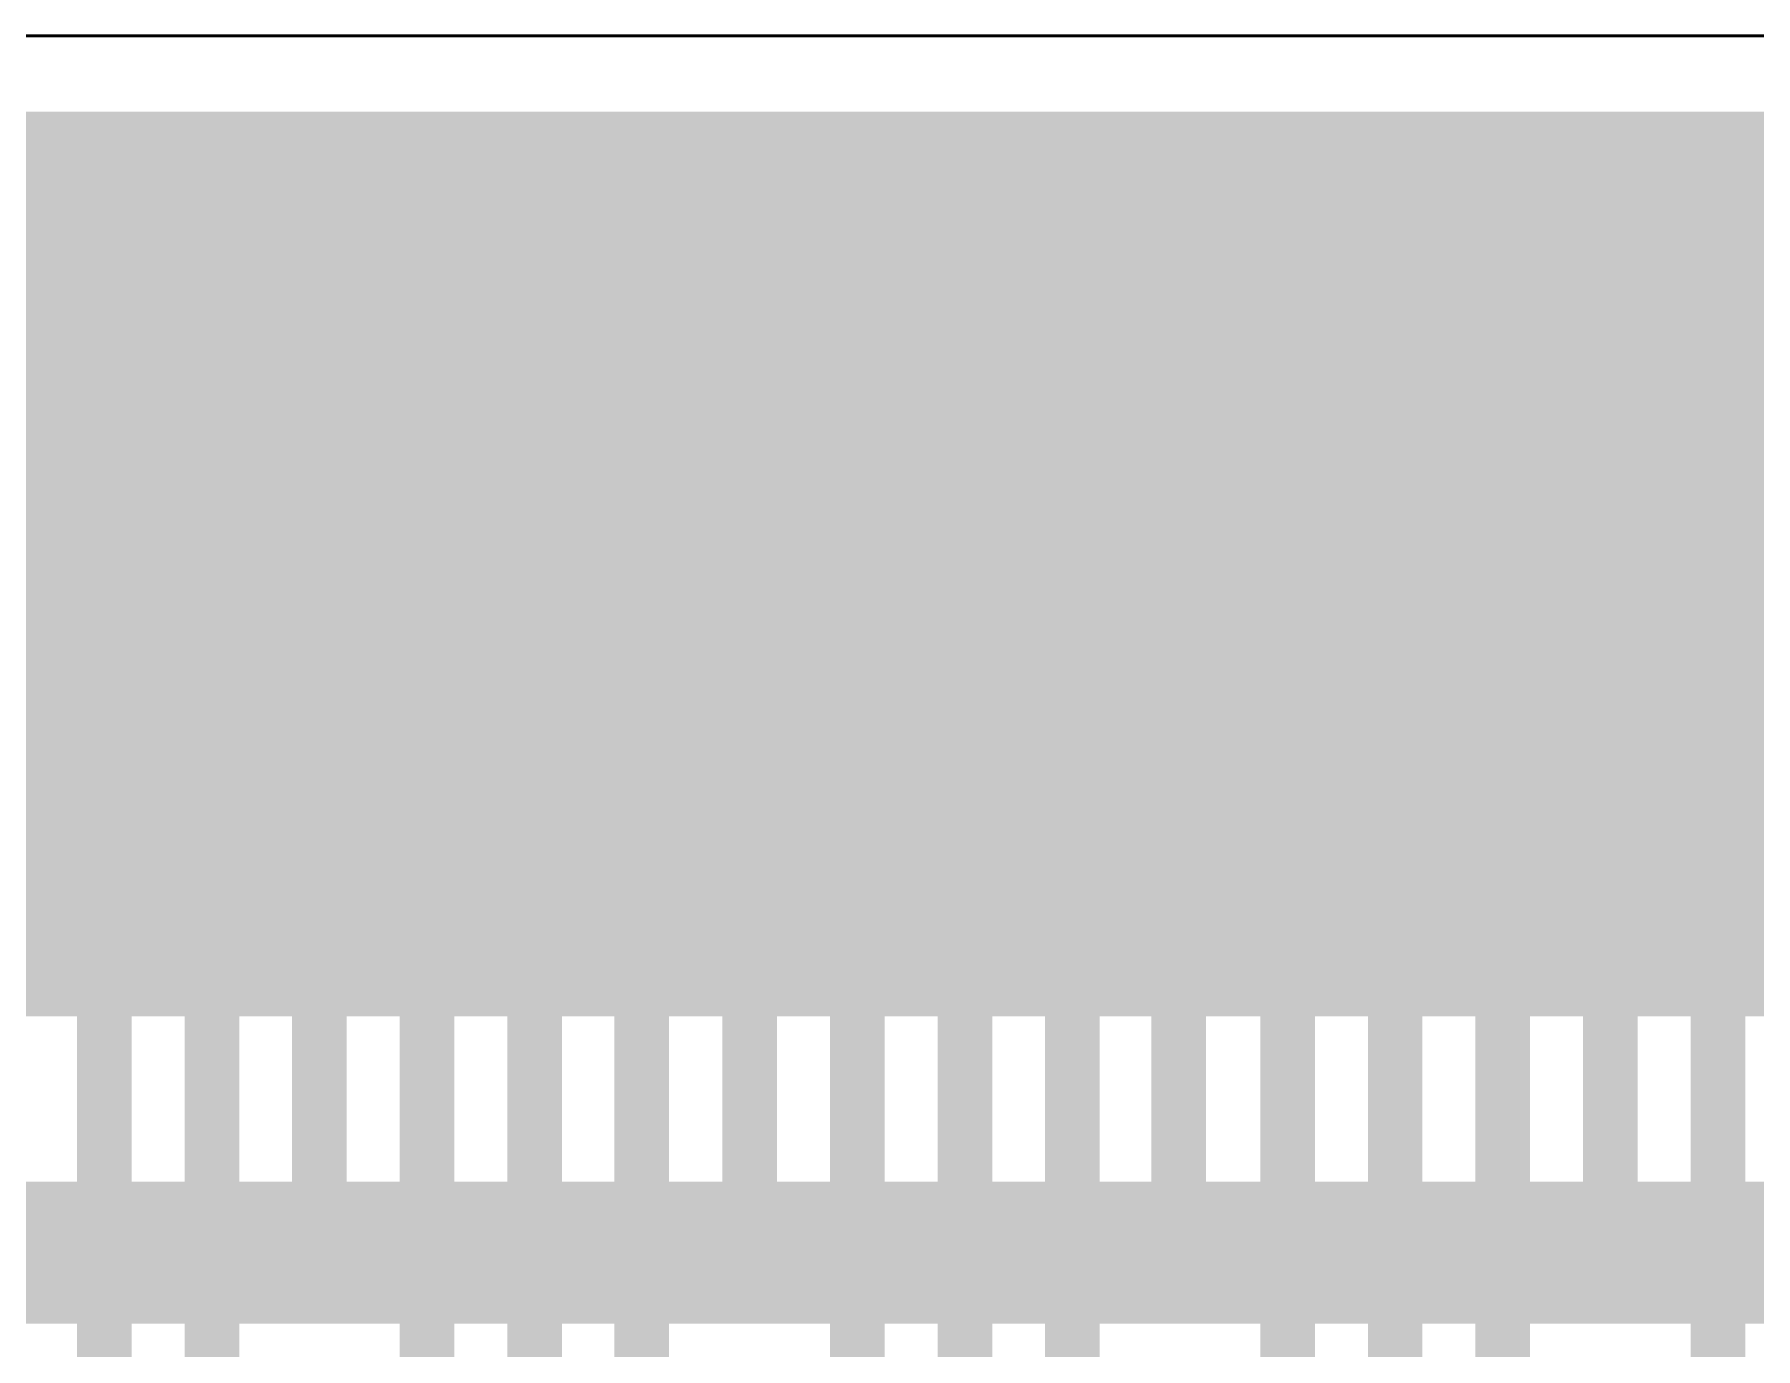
# Model space of a CAD drawing. Header units: millimetres. Extents: x 0 to 13.5, y -0.9 to 3.4.
# Drawn here: x 3.4737 to 3.7887, y 2.9265 to 3.1669 of the extents above; entities that cross this region are included whole.
import ezdxf

# ---------------------------------------------------------------- set-up
doc = ezdxf.new("R2010")
doc.units = ezdxf.units.MM
doc.header["$MEASUREMENT"] = 0
for name, color, linetype in [('BottomLayer', 5, 'Continuous'), ('BottomPaste', 16, 'Continuous'), ('BottomSolder', 6, 'Continuous'), ('Mechanical1', 6, 'Continuous'), ('TopLayer', 1, 'Continuous'), ('TopSolder', 216, 'Continuous'), ('ViaHoleLayer', 16, 'Continuous')]:
    doc.layers.add(name, color=color, linetype=linetype)

# ---------------------------------------------------------------- blocks, each defined once
blk = doc.blocks.new('32_____R______P_____B_7')
at = {"layer": 'BottomLayer'}
for points in [[(-0.08268, -0.07874), (-0.09449, -0.07874), (-0.09449, 0.07874), (-0.08268, 0.07874)], [(-0.06299, -0.07874), (-0.0748, -0.07874), (-0.0748, 0.07874), (-0.06299, 0.07874)], [(-0.04331, -0.07874), (-0.05512, -0.07874), (-0.05512, 0.07874), (-0.04331, 0.07874)], [(-0.02362, -0.07874), (-0.03543, -0.07874), (-0.03543, 0.07874), (-0.02362, 0.07874)], [(-0.00394, -0.07874), (-0.01575, -0.07874), (-0.01575, 0.07874), (-0.00394, 0.07874)], [(0.01575, -0.07874), (0.00394, -0.07874), (0.00394, 0.07874), (0.01575, 0.07874)], [(0.03543, -0.07874), (0.02362, -0.07874), (0.02362, 0.07874), (0.03543, 0.07874)], [(0.05512, -0.07874), (0.04331, -0.07874), (0.04331, 0.07874), (0.05512, 0.07874)], [(0.0748, -0.07874), (0.06299, -0.07874), (0.06299, 0.07874), (0.0748, 0.07874)], [(0.09449, -0.07874), (0.08268, -0.07874), (0.08268, 0.07874), (0.09449, 0.07874)], [(0.11417, -0.07874), (0.10236, -0.07874), (0.10236, 0.07874), (0.11417, 0.07874)], [(0.13386, -0.07874), (0.12205, -0.07874), (0.12205, 0.07874), (0.13386, 0.07874)], [(0.15354, -0.07874), (0.14173, -0.07874), (0.14173, 0.07874), (0.15354, 0.07874)], [(0.17323, -0.07874), (0.16142, -0.07874), (0.16142, 0.07874), (0.17323, 0.07874)], [(0.19291, -0.07874), (0.1811, -0.07874), (0.1811, 0.07874), (0.19291, 0.07874)], [(0.2126, -0.07874), (0.20079, -0.07874), (0.20079, 0.07874), (0.2126, 0.07874)]]:
    blk.add_hatch(color=5, dxfattribs=at).paths.add_polyline_path(points)
at = {"layer": 'BottomPaste'}
for points in [[(-0.08268, -0.07874), (-0.09449, -0.07874), (-0.09449, 0.07874), (-0.08268, 0.07874)], [(-0.06299, -0.07874), (-0.0748, -0.07874), (-0.0748, 0.07874), (-0.06299, 0.07874)], [(-0.04331, -0.07874), (-0.05512, -0.07874), (-0.05512, 0.07874), (-0.04331, 0.07874)], [(-0.02362, -0.07874), (-0.03543, -0.07874), (-0.03543, 0.07874), (-0.02362, 0.07874)], [(-0.00394, -0.07874), (-0.01575, -0.07874), (-0.01575, 0.07874), (-0.00394, 0.07874)], [(0.01575, -0.07874), (0.00394, -0.07874), (0.00394, 0.07874), (0.01575, 0.07874)], [(0.03543, -0.07874), (0.02362, -0.07874), (0.02362, 0.07874), (0.03543, 0.07874)], [(0.05512, -0.07874), (0.04331, -0.07874), (0.04331, 0.07874), (0.05512, 0.07874)], [(0.0748, -0.07874), (0.06299, -0.07874), (0.06299, 0.07874), (0.0748, 0.07874)], [(0.09449, -0.07874), (0.08268, -0.07874), (0.08268, 0.07874), (0.09449, 0.07874)], [(0.11417, -0.07874), (0.10236, -0.07874), (0.10236, 0.07874), (0.11417, 0.07874)], [(0.13386, -0.07874), (0.12205, -0.07874), (0.12205, 0.07874), (0.13386, 0.07874)], [(0.15354, -0.07874), (0.14173, -0.07874), (0.14173, 0.07874), (0.15354, 0.07874)], [(0.17323, -0.07874), (0.16142, -0.07874), (0.16142, 0.07874), (0.17323, 0.07874)], [(0.19291, -0.07874), (0.1811, -0.07874), (0.1811, 0.07874), (0.19291, 0.07874)], [(0.2126, -0.07874), (0.20079, -0.07874), (0.20079, 0.07874), (0.2126, 0.07874)]]:
    blk.add_hatch(color=16, dxfattribs=at).paths.add_polyline_path(points)
at = {"layer": 'BottomSolder'}
for points in [[(-0.07868, -0.08274), (-0.09849, -0.08274), (-0.09849, 0.08274), (-0.07868, 0.08274)], [(-0.05899, -0.08274), (-0.0788, -0.08274), (-0.0788, 0.08274), (-0.05899, 0.08274)], [(-0.03931, -0.08274), (-0.05912, -0.08274), (-0.05912, 0.08274), (-0.03931, 0.08274)], [(-0.01962, -0.08274), (-0.03943, -0.08274), (-0.03943, 0.08274), (-0.01962, 0.08274)], [(0.00006, -0.08274), (-0.01975, -0.08274), (-0.01975, 0.08274), (0.00006, 0.08274)], [(0.01975, -0.08274), (-0.00006, -0.08274), (-0.00006, 0.08274), (0.01975, 0.08274)], [(0.03943, -0.08274), (0.01962, -0.08274), (0.01962, 0.08274), (0.03943, 0.08274)], [(0.05912, -0.08274), (0.03931, -0.08274), (0.03931, 0.08274), (0.05912, 0.08274)], [(0.0788, -0.08274), (0.05899, -0.08274), (0.05899, 0.08274), (0.0788, 0.08274)], [(0.09849, -0.08274), (0.07868, -0.08274), (0.07868, 0.08274), (0.09849, 0.08274)], [(0.11817, -0.08274), (0.09836, -0.08274), (0.09836, 0.08274), (0.11817, 0.08274)], [(0.13786, -0.08274), (0.11805, -0.08274), (0.11805, 0.08274), (0.13786, 0.08274)], [(0.15754, -0.08274), (0.13773, -0.08274), (0.13773, 0.08274), (0.15754, 0.08274)], [(0.17723, -0.08274), (0.15742, -0.08274), (0.15742, 0.08274), (0.17723, 0.08274)], [(0.19691, -0.08274), (0.1771, -0.08274), (0.1771, 0.08274), (0.19691, 0.08274)], [(0.2166, -0.08274), (0.19679, -0.08274), (0.19679, 0.08274), (0.2166, 0.08274)], [(0.23628, -0.08274), (0.21647, -0.08274), (0.21647, 0.08274), (0.23628, 0.08274)]]:
    blk.add_hatch(color=6, dxfattribs=at).paths.add_polyline_path(points)

msp = doc.modelspace()

# ---------------------------------------------------------------- hatches: boundary and pattern name
at = {"layer": 'BottomLayer'}
h = msp.add_hatch(color=5, dxfattribs=at)
edge = h.paths.add_edge_path()
edge.add_arc((3.52566, 2.94423), 0.00689, 0, 360)
h = msp.add_hatch(color=5, dxfattribs=at)
edge = h.paths.add_edge_path()
edge.add_arc((3.6044, 2.94423), 0.00689, 0, 360)
h = msp.add_hatch(color=5, dxfattribs=at)
edge = h.paths.add_edge_path()
edge.add_arc((3.68291, 2.944), 0.00689, 0, 360)
h = msp.add_hatch(color=5, dxfattribs=at)
edge = h.paths.add_edge_path()
edge.add_arc((3.76188, 2.94423), 0.00689, 0, 360)
at = {"layer": 'BottomSolder'}
h = msp.add_hatch(color=6, dxfattribs=at)
edge = h.paths.add_edge_path()
edge.add_arc((3.52566, 2.94423), 0.01089, 0, 360)
h = msp.add_hatch(color=6, dxfattribs=at)
edge = h.paths.add_edge_path()
edge.add_arc((3.6044, 2.94423), 0.01089, 0, 360)
h = msp.add_hatch(color=6, dxfattribs=at)
edge = h.paths.add_edge_path()
edge.add_arc((3.68291, 2.944), 0.01089, 0, 360)
h = msp.add_hatch(color=6, dxfattribs=at)
edge = h.paths.add_edge_path()
edge.add_arc((3.76188, 2.94423), 0.01089, 0, 360)
at = {"layer": 'TopLayer'}
msp.add_hatch(color=1, dxfattribs=at).paths.add_polyline_path([(3.3582, 2.931), (4.00939, 2.931), (4.00939, 2.957), (3.3582, 2.957)])
h = msp.add_hatch(color=1, dxfattribs=at)
edge = h.paths.add_edge_path()
edge.add_arc((3.52566, 2.94423), 0.00689, 0, 360)
h = msp.add_hatch(color=1, dxfattribs=at)
edge = h.paths.add_edge_path()
edge.add_arc((3.6044, 2.94423), 0.00689, 0, 360)
h = msp.add_hatch(color=1, dxfattribs=at)
edge = h.paths.add_edge_path()
edge.add_arc((3.68291, 2.944), 0.00689, 0, 360)
h = msp.add_hatch(color=1, dxfattribs=at)
edge = h.paths.add_edge_path()
edge.add_arc((3.76188, 2.94423), 0.00689, 0, 360)
at = {"layer": 'TopSolder'}
h = msp.add_hatch(color=216, dxfattribs=at)
edge = h.paths.add_edge_path()
edge.add_arc((3.52566, 2.94423), 0.01089, 0, 360)
h = msp.add_hatch(color=216, dxfattribs=at)
edge = h.paths.add_edge_path()
edge.add_arc((3.6044, 2.94423), 0.01089, 0, 360)
h = msp.add_hatch(color=216, dxfattribs=at)
edge = h.paths.add_edge_path()
edge.add_arc((3.68291, 2.944), 0.01089, 0, 360)
h = msp.add_hatch(color=216, dxfattribs=at)
edge = h.paths.add_edge_path()
edge.add_arc((3.76188, 2.94423), 0.01089, 0, 360)
at = {"layer": 'ViaHoleLayer'}
h = msp.add_hatch(color=16, dxfattribs=at)
edge = h.paths.add_edge_path()
edge.add_arc((3.52566, 2.94423), 0.00394, 0, 360)
h = msp.add_hatch(color=16, dxfattribs=at)
edge = h.paths.add_edge_path()
edge.add_arc((3.6044, 2.94423), 0.00394, 0, 360)
h = msp.add_hatch(color=16, dxfattribs=at)
edge = h.paths.add_edge_path()
edge.add_arc((3.76188, 2.94423), 0.00394, 0, 360)
h = msp.add_hatch(color=16, dxfattribs=at)
edge = h.paths.add_edge_path()
edge.add_arc((3.68291, 2.944), 0.00394, 0, 360)

# ---------------------------------------------------------------- linework, layer by layer
at = {"layer": 'BottomLayer', "const_width": 0.01}
for points in [[(3.48652, 2.88309), (3.48652, 3.07)], [(3.5062, 2.6404), (3.5062, 3.07)], [(3.52589, 2.94446), (3.52589, 3.07)], [(3.54557, 2.60807), (3.54557, 3.07)], [(3.56526, 2.88309), (3.56526, 3.07)], [(3.58487, 3.06993), (3.58494, 3.07)], [(3.58487, 2.81207), (3.58487, 3.06993)], [(3.60463, 2.94446), (3.60463, 3.07)], [(3.62432, 2.86471), (3.62432, 3.07)], [(3.644, 2.88309), (3.644, 3.07)], [(3.66369, 2.812), (3.66369, 3.07)], [(3.68314, 2.94423), (3.68314, 3.06977)], [(3.70306, 2.68904), (3.70306, 3.07)], [(3.72274, 2.88309), (3.72274, 3.07)], [(3.74243, 2.812), (3.74243, 3.07)], [(3.76211, 2.94446), (3.76211, 3.07)], [(3.7818, 2.6968), (3.7818, 3.07)], [(3.52566, 2.94423), (3.52589, 2.94446)], [(3.68291, 2.944), (3.68314, 2.94423)], [(3.76188, 2.94423), (3.76211, 2.94446)]]:
    msp.add_lwpolyline(points, dxfattribs=at)
at = {"layer": 'BottomLayer', "const_width": 0.005}
for points in [[(3.48402, 3.07, 1), (3.48902, 3.07, 1)], [(3.5037, 3.07, 1), (3.5087, 3.07, 1)], [(3.52339, 3.07, 1), (3.52839, 3.07, 1)], [(3.54307, 3.07, 1), (3.54807, 3.07, 1)], [(3.56276, 3.07, 1), (3.56776, 3.07, 1)], [(3.58237, 3.06993, 1), (3.58737, 3.06993, 1)], [(3.58237, 3.06993, 1), (3.58737, 3.06993, 1)], [(3.58244, 3.07, 1), (3.58744, 3.07, 1)], [(3.60213, 3.07, 1), (3.60713, 3.07, 1)], [(3.62181, 3.07, 1), (3.62682, 3.07, 1)], [(3.6415, 3.07, 1), (3.6465, 3.07, 1)], [(3.66119, 3.07, 1), (3.66619, 3.07, 1)], [(3.68064, 3.06977, 1), (3.68564, 3.06977, 1)], [(3.70056, 3.07, 1), (3.70556, 3.07, 1)], [(3.72024, 3.07, 1), (3.72524, 3.07, 1)], [(3.73993, 3.07, 1), (3.74493, 3.07, 1)], [(3.75961, 3.07, 1), (3.76461, 3.07, 1)], [(3.7793, 3.07, 1), (3.7843, 3.07, 1)], [(3.52316, 2.94423, 1), (3.52816, 2.94423, 1)], [(3.52339, 2.94446, 1), (3.52839, 2.94446, 1)], [(3.52339, 2.94446, 1), (3.52839, 2.94446, 1)], [(3.60213, 2.94446, 1), (3.60713, 2.94446, 1)], [(3.68041, 2.944, 1), (3.68541, 2.944, 1)], [(3.68064, 2.94423, 1), (3.68564, 2.94423, 1)], [(3.68064, 2.94423, 1), (3.68564, 2.94423, 1)], [(3.75938, 2.94423, 1), (3.76438, 2.94423, 1)], [(3.75961, 2.94446, 1), (3.76461, 2.94446, 1)], [(3.75961, 2.94446, 1), (3.76461, 2.94446, 1)]]:
    msp.add_lwpolyline(points, format="xyb", close=True, dxfattribs=at)
at = {"layer": 'Mechanical1', "const_width": 0.0005}
msp.add_lwpolyline([(3.3477, 3.1666), (4.03274, 3.1666)], dxfattribs=at)

# ---------------------------------------------------------------- block references
at = {"rotation": 180}
msp.add_blockref('32_____R______P_____B_7', (3.69321, 3.07), dxfattribs=at)

doc.saveas('drawing.dxf')
